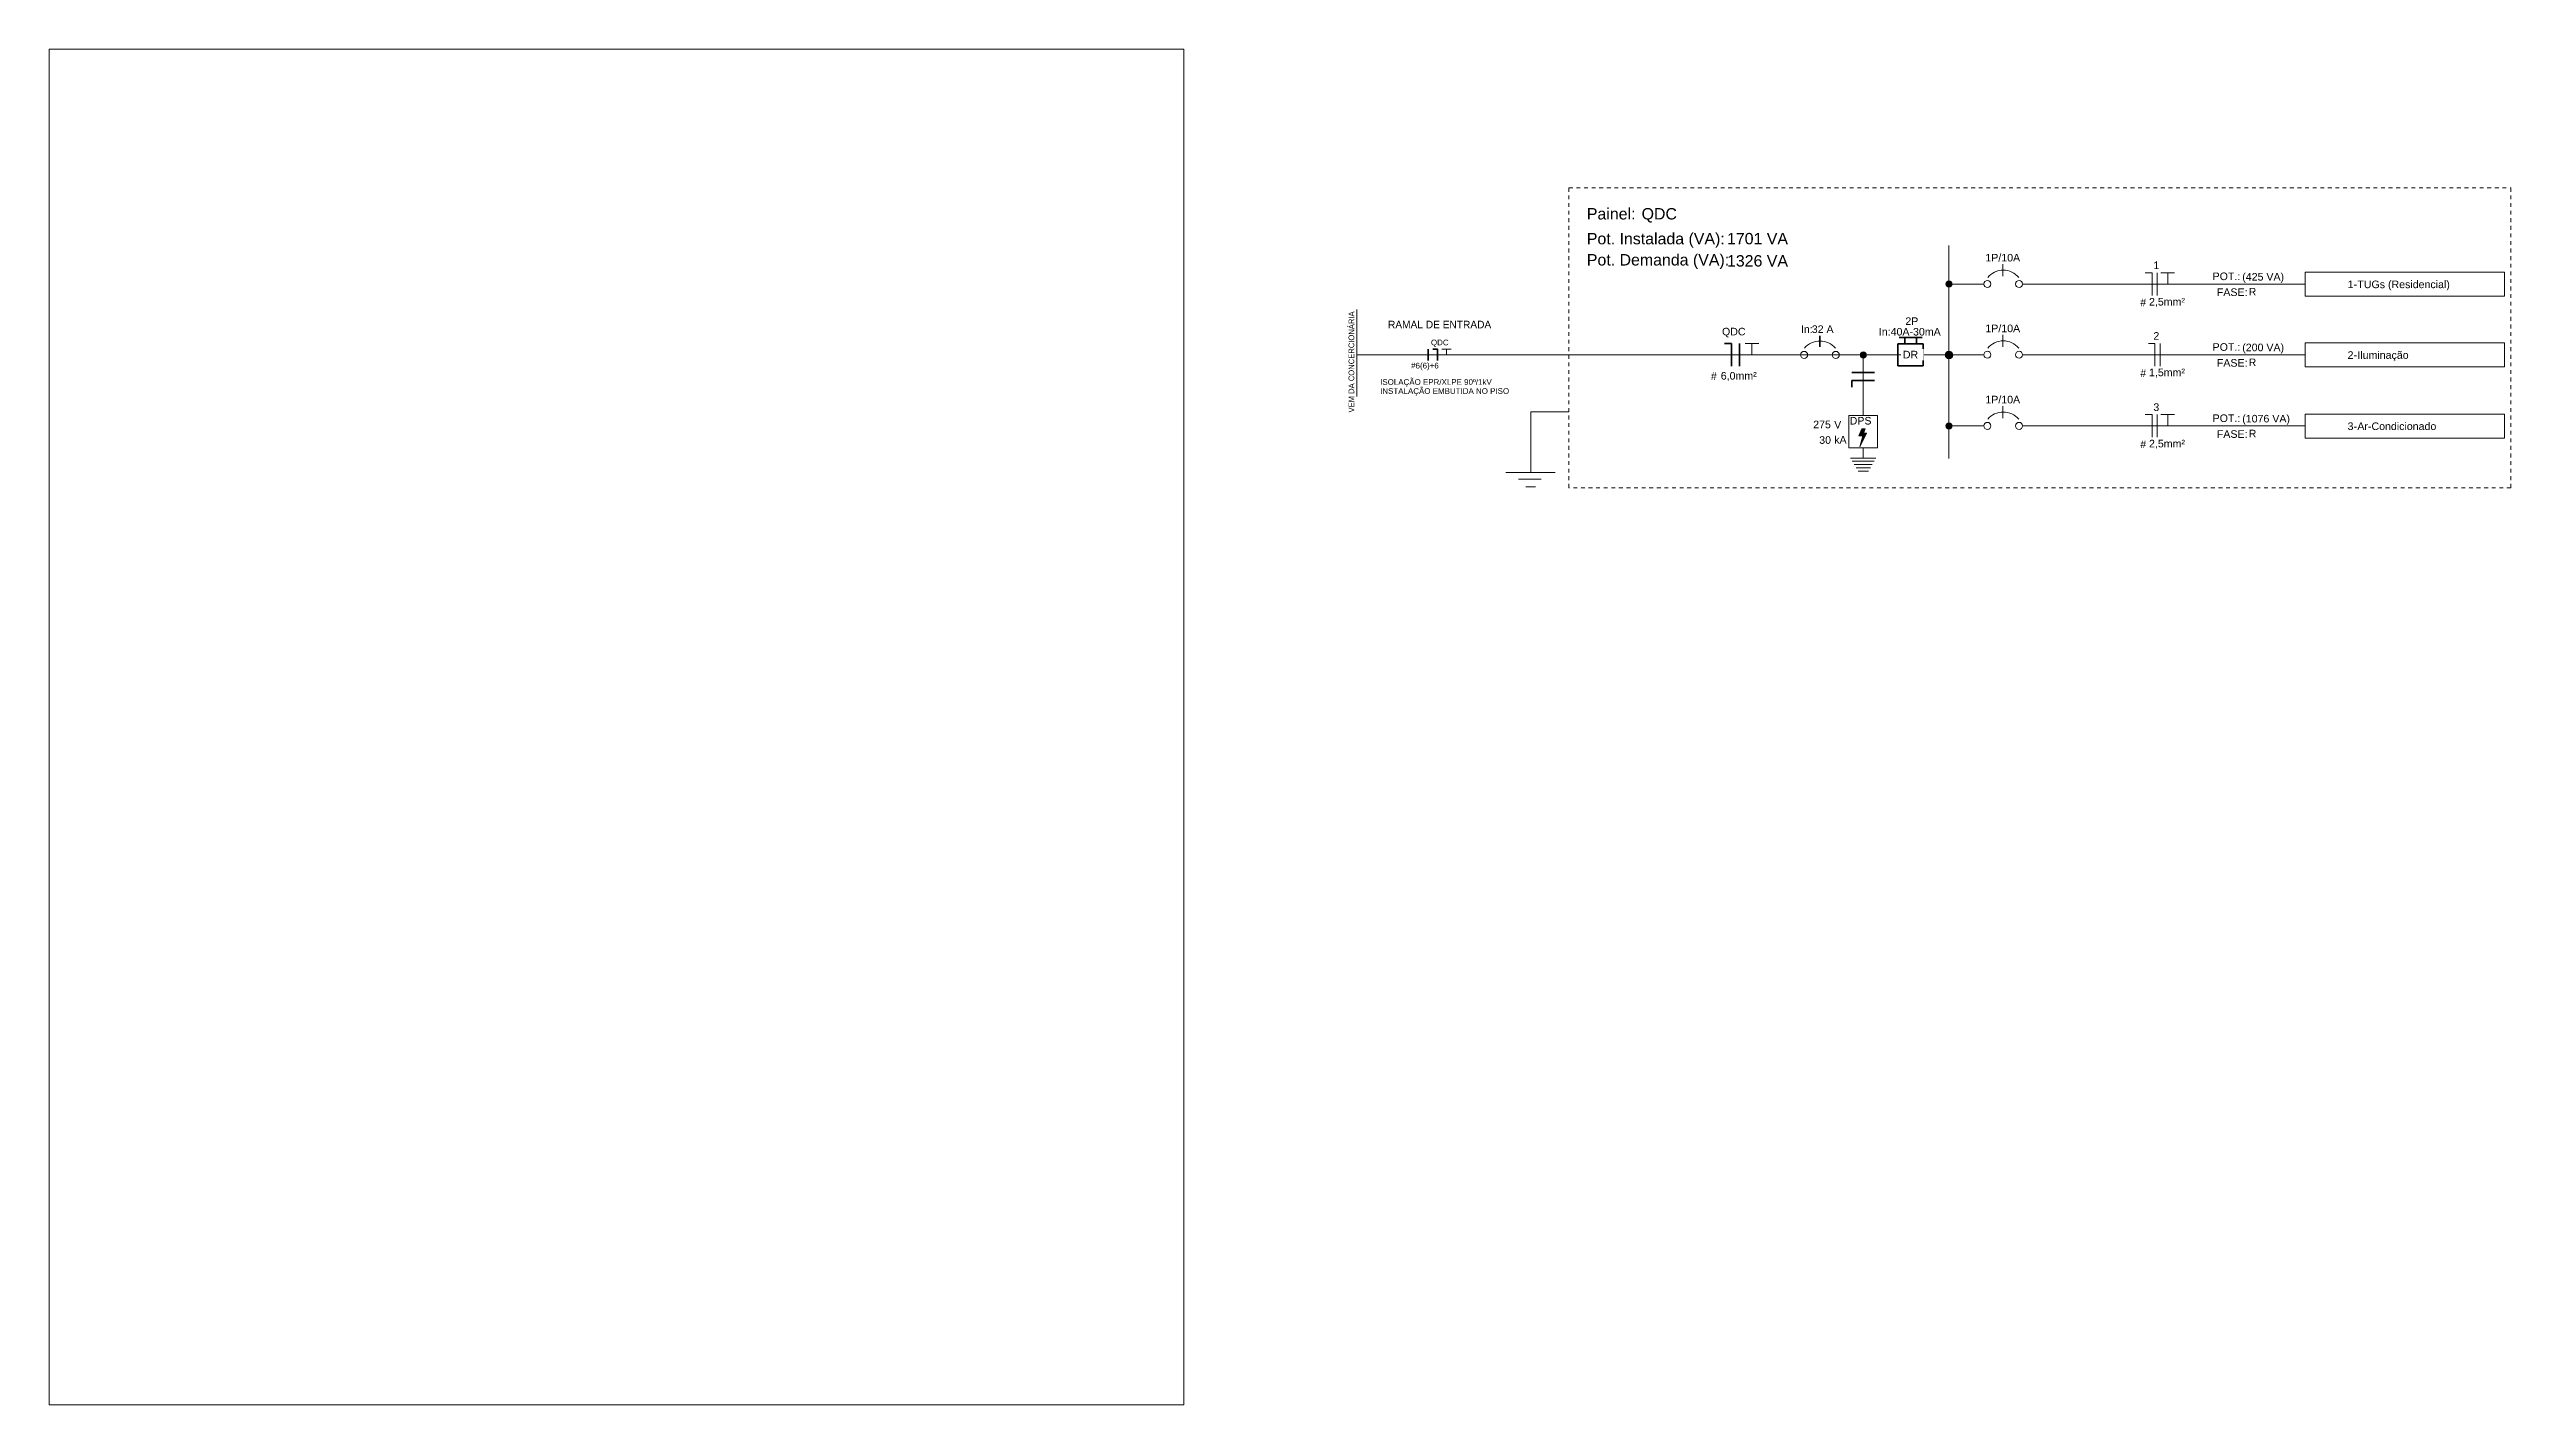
# Model space of a CAD drawing. Header units: metres. Extents: x 4 to 129, y -16 to 26.
# Drawn here: x 64.4 to 129.2, y -16.2 to 19.5 of the extents above; entities that cross this region are included whole.
import ezdxf

# ---------------------------------------------------------------- set-up
doc = ezdxf.new("R2010")
doc.units = ezdxf.units.M
doc.linetypes.add('Hidden', pattern=[0.007144, 0.004763, -0.002381])
doc.linetypes.add('Tracejada', pattern=[0.00635, 0.003175, -0.003175])
for name, color, linetype, lineweight in [('A-ANNO-NOTE', 7, 'Continuous', 9), ('A-DETL', 7, 'Continuous', 9), ('E-WIRE-IDEN', 7, 'Continuous', 9), ('G-ANNO-REFR', 7, 'Tracejada', 9), ('G-ANNO-TEXT', 7, 'Continuous', 9)]:
    doc.layers.add(name, color=color, linetype=linetype, lineweight=lineweight)
doc.styles.add('Arial_1', font='arial.ttf', dxfattribs={"height": 0.003})
doc.styles.add('Arial_2', font='arial.ttf', dxfattribs={"height": 0.3})
doc.styles.add('Arial_3', font='arial.ttf', dxfattribs={"height": 0.15})
doc.styles.add('Arial_4', font='arial.ttf', dxfattribs={"height": 0.002})
doc.styles.add('Arial_5', font='arial.ttf', dxfattribs={"height": 0.2})
doc.styles.add('Century Gothic_4', font='GOTHIC.TTF', dxfattribs={"height": 0.15})
doc.styles.add('Century Gothic_5', font='GOTHIC.TTF', dxfattribs={"height": 0.2})
picture_1 = doc.add_image_def('image2.jpg', size_in_pixel=(652, 779))

# ---------------------------------------------------------------- blocks, each defined once
blk = doc.blocks.new('Dados do Painel - Dados do Painel-3140219-PLANTA BAIXA - TÉRREO Copiar 1')
at = {"layer": 'A-ANNO-NOTE', "insert": (0.00352, 0.00408), "char_height": 0.003, "width": 0.0157932, "attachment_point": 1, "style": 'Arial_1', "bg_fill": 3, "box_fill_scale": 1.25, "bg_fill_color": 256, "bg_fill_true_color": 13158600, "bg_fill_transparency": 0}
blk.add_mtext('Painel:', dxfattribs=at)
at = {"layer": 'A-ANNO-NOTE', "insert": (0.00352, -0.00247), "char_height": 0.003, "width": 0.0448143, "attachment_point": 1, "style": 'Arial_1', "bg_fill": 3, "box_fill_scale": 1.25, "bg_fill_color": 256, "bg_fill_true_color": 13158600, "bg_fill_transparency": 0}
blk.add_mtext('Pot. Instalada (VA):', dxfattribs=at)
at = {"layer": 'A-ANNO-NOTE', "insert": (0.00352, -0.00805), "char_height": 0.003, "width": 0.0463375, "attachment_point": 1, "style": 'Arial_1', "bg_fill": 3, "box_fill_scale": 1.25, "bg_fill_color": 256, "bg_fill_true_color": 13158600, "bg_fill_transparency": 0}
blk.add_mtext('Pot. Demanda (VA):', dxfattribs=at)
blk = doc.blocks.new('OFEletrico_Condutores_Grande - OFEletrico_Condutores_Grande-8240355-PLANTA BAIXA - TÉRREO Copiar 1')
at = {"layer": 'A-ANNO-NOTE'}
blk.add_line((0, 0), (0.0084, 0), dxfattribs=at)
at = {"layer": 'A-ANNO-NOTE', "color": 1, "lineweight": 35, "true_color": 0xff0000}
for p, q in [((0.0012, -0.0015), (0.0012, 0.0015)), ((0.0012, 0.0015), (0.0012, -0.0015)), ((0.0012, 0.0015), (0.0012, -0.0015))]:
    blk.add_line(p, q, dxfattribs=at)
at = {"layer": 'A-ANNO-NOTE', "color": 5, "lineweight": 35, "true_color": 0x0000ff}
for p, q in [((0.0036, 0.0015), (0.0024, 0.0015)), ((0.0036, -0.0015), (0.0036, 0.0015))]:
    blk.add_line(p, q, dxfattribs=at)
at = {"layer": 'A-ANNO-NOTE', "color": 94, "true_color": 0x00a800}
for p, q in [((0.0048, 0.0015), (0.0072, 0.0015)), ((0.006, 0), (0.006, 0.0015))]:
    blk.add_line(p, q, dxfattribs=at)
blk = doc.blocks.new('Unifilar_QDC - 1_ FNT-3115556-PLANTA BAIXA - TÉRREO Copiar 1')
at = {"layer": 'A-ANNO-NOTE'}
h = blk.add_hatch(color=256, dxfattribs=at)
edge = h.paths.add_edge_path()
edge.add_arc((-0.00754, 0), 0.000819, 0, 180)
edge.add_arc((-0.00754, 0), 0.000819, 180, 360)
blk.add_hatch(color=256, dxfattribs=at).paths.add_polyline_path([(-0.00868, -0.02137), (-0.00794, -0.01953), (-0.00703, -0.01953), (-0.00747, -0.02061), (-0.00668, -0.02061), (-0.00843, -0.0242), (-0.00767, -0.02137)])
for p, q in [((-0.02406, 0), (-0.05617, 0)), ((-0.01386, 0), (0, 0)), ((-0.00754, 0), (-0.00754, -0.01596)), ((-0.01133, -0.02451), (-0.01133, -0.01596)), ((-0.01133, -0.01596), (-0.00376, -0.01596)), ((-0.00376, -0.01596), (-0.00376, -0.02451)), ((-0.00376, -0.02451), (-0.01133, -0.02451)), ((-0.00794, -0.01953), (-0.00868, -0.02137)), ((-0.00868, -0.02137), (-0.00767, -0.02137)), ((-0.00843, -0.0242), (-0.00668, -0.02061)), ((-0.00767, -0.02137), (-0.00843, -0.0242)), ((-0.00703, -0.01953), (-0.00794, -0.01953)), ((-0.00747, -0.02061), (-0.00703, -0.01953)), ((-0.00668, -0.02061), (-0.00747, -0.02061))]:
    blk.add_line(p, q, dxfattribs=at)
at = {"layer": 'A-ANNO-NOTE', "color": 5, "lineweight": 35, "true_color": 0x0000ff}
for p, q in [((-0.04408, 0.00299), (-0.04228, 0.00299)), ((-0.04228, 0.00299), (-0.04228, -0.00299)), ((-0.01054, -0.00673), (-0.00455, -0.00673)), ((-0.01054, -0.00853), (-0.01054, -0.00673))]:
    blk.add_line(p, q, dxfattribs=at)
at = {"layer": 'A-ANNO-NOTE', "color": 1, "lineweight": 35, "true_color": 0xff0000}
for p, q in [((-0.0402, 0.00299), (-0.0402, -0.00299)), ((-0.01896, 0.00214), (-0.01896, 0.005)), ((-0.01054, -0.00464), (-0.00455, -0.00464))]:
    blk.add_line(p, q, dxfattribs=at)
at = {"layer": 'A-ANNO-NOTE', "color": 94, "true_color": 0x00a800}
for p, q in [((-0.03868, 0.00298), (-0.03508, 0.00298)), ((-0.03688, 0.00298), (-0.03688, 0)), ((-0.00754, -0.02451), (-0.00754, -0.02721)), ((-0.01089, -0.02721), (-0.0042, -0.02721)), ((-0.01044, -0.02799), (-0.00465, -0.02799)), ((-0.00992, -0.02889), (-0.00517, -0.02889)), ((-0.0094, -0.02978), (-0.00568, -0.02978)), ((-0.00889, -0.03068), (-0.0062, -0.03068))]:
    blk.add_line(p, q, dxfattribs=at)
at = {"layer": 'A-ANNO-NOTE'}
for centre in [(-0.02313, 0), (-0.01479, 0)]:
    blk.add_circle(centre, 0.000927, dxfattribs=at)
for centre, radius, start, end in [((-0.01896, -0.0017), 0.00535, 40.01971, 139.98029), ((-0.00754, 0), 0.000819, 360, 180), ((-0.00754, 0), 0.000819, 180, 360)]:
    blk.add_arc(centre, radius, start, end, dxfattribs=at)
at = {"layer": 'A-ANNO-NOTE', "char_height": 0.002, "attachment_point": 1, "style": 'Arial_4'}
for s, insert, width in [('In:', (-0.02398, 0.00778), 0.0038481), ('#', (-0.0477, -0.00461), 0.0019241), ('V', (-0.0152, -0.0174), 0.0023249), ('DPS', (-0.01112, -0.01635), 0.007135), ('kA', (-0.0152, -0.02136), 0.0040886)]:
    blk.add_mtext(s, dxfattribs=dict(at, insert=insert, width=width))
blk = doc.blocks.new('Unifilar_IDR - 2_ IDR Bipolar-3136579-PLANTA BAIXA - TÉRREO Copiar 1')
at = {"layer": 'A-ANNO-NOTE'}
h = blk.add_hatch(color=256, dxfattribs=at)
edge = h.paths.add_edge_path()
edge.add_arc((0.01015, 0), 0.001, 90, 270)
edge.add_arc((0.01015, 0), 0.001, 270, 450)
for p, q in [((-0.00332, 0), (-0.01115, 0)), ((0.00332, 0), (0.01115, 0))]:
    blk.add_line(p, q, dxfattribs=at)
at = {"layer": 'A-ANNO-NOTE', "lineweight": 35}
for p, q in [((-0.00332, -0.00288), (-0.00332, 0.00288)), ((-0.00332, 0.00288), (0.00332, 0.00288)), ((-0.00303, 0.00455), (0.00309, 0.00455)), ((-0.00152, 0.00288), (-0.00152, 0.00455)), ((0.00154, 0.00288), (-0.00152, 0.00288)), ((0.00154, 0.00455), (0.00154, 0.00288)), ((0.00332, 0.00288), (0.00332, -0.00288)), ((0.00332, -0.00288), (-0.00332, -0.00288))]:
    blk.add_line(p, q, dxfattribs=at)
at = {"layer": 'A-ANNO-NOTE'}
for start, end in [(90, 270), (270, 90)]:
    blk.add_arc((0.01015, 0), 0.001, start, end, dxfattribs=at)
at = {"layer": 'A-ANNO-NOTE', "char_height": 0.002, "attachment_point": 1, "style": 'Arial_4', "bg_fill": 3, "box_fill_scale": 1.25, "bg_fill_color": 256, "bg_fill_true_color": 13158600, "bg_fill_transparency": 0}
for s, insert, width in [('2P', (-0.00136, 0.00989), 0.0042489), ('DR', (-0.00201, 0.00108), 0.0049705)]:
    blk.add_mtext(s, dxfattribs=dict(at, insert=insert, width=width))
blk = doc.blocks.new('Unifilar_Circuitos Terminais_Wire Tags - 1_ FN-2597630-PLANTA BAIXA - TÉRREO Copiar 1')
at = {"layer": 'E-WIRE-IDEN'}
h = blk.add_hatch(color=256, dxfattribs=at)
edge = h.paths.add_edge_path()
edge.add_arc((0, 0), 0.000819, 0, 180)
edge.add_arc((0, 0), 0.000819, 180, 360)
for p, q in [((0, -0.00863), (0, 0.01013)), ((0.09388, -0.00322), (0.09388, 0.00311)), ((0.09388, 0.00311), (0.1464, 0.00311)), ((0.1464, 0.00311), (0.1464, -0.00322)), ((0.00922, 0), (0, 0)), ((0.01942, 0), (0.09388, 0)), ((0.1464, -0.00322), (0.09388, -0.00322))]:
    blk.add_line(p, q, dxfattribs=at)
at = {"layer": 'E-WIRE-IDEN', "color": 1, "true_color": 0xff0000}
for p, q in [((0.01425, 0.00205), (0.01425, 0.00524)), ((0.05563, 0.00299), (0.05563, -0.00299))]:
    blk.add_line(p, q, dxfattribs=at)
at = {"layer": 'E-WIRE-IDEN', "color": 5, "true_color": 0x0000ff}
for p, q in [((0.05262, 0.00299), (0.05426, 0.00299)), ((0.05426, 0.00299), (0.05426, -0.00299))]:
    blk.add_line(p, q, dxfattribs=at)
at = {"layer": 'E-WIRE-IDEN'}
for centre in [(0.01015, 0), (0.01849, 0)]:
    blk.add_circle(centre, 0.000927, dxfattribs=at)
for centre, radius, start, end in [((0, 0), 0.000819, 360, 180), ((0.01432, -0.0017), 0.00535, 40.01971, 139.98029), ((0, 0), 0.000819, 180, 360)]:
    blk.add_arc(centre, radius, start, end, dxfattribs=at)
at = {"layer": 'E-WIRE-IDEN', "char_height": 0.002, "attachment_point": 1, "style": 'Arial_4', "bg_fill": 3, "box_fill_scale": 1.25, "bg_fill_color": 256, "bg_fill_true_color": 13158600, "bg_fill_transparency": 0}
for s, insert, width in [('#', (0.05042, -0.00384), 0.0019241), ('FASE:', (0.07061, -0.00115), 0.0100211)]:
    blk.add_mtext(s, dxfattribs=dict(at, insert=insert, width=width))
at = {"layer": 'E-WIRE-IDEN', "insert": (0.06949, 0.00303), "char_height": 0.002, "width": 0.0089789, "attachment_point": 1, "style": 'Arial_4', "bg_fill": 3, "box_fill_scale": 1.25, "bg_fill_color": 256, "bg_fill_true_color": 13158600, "bg_fill_transparency": 0}
blk.add_mtext('POT.:', dxfattribs=at)
blk = doc.blocks.new('Unifilar_Circuitos Terminais_Wire Tags - 2_ FNT-2597632-PLANTA BAIXA - TÉRREO Copiar 1')
at = {"layer": 'E-WIRE-IDEN'}
h = blk.add_hatch(color=256, dxfattribs=at)
edge = h.paths.add_edge_path()
edge.add_arc((0, 0), 0.000819, 0, 180)
edge.add_arc((0, 0), 0.000819, 180, 360)
for p, q in [((0, -0.00863), (0, 0.01013)), ((0.09388, -0.00322), (0.09388, 0.00311)), ((0.09388, 0.00311), (0.1464, 0.00311)), ((0.1464, 0.00311), (0.1464, -0.00322)), ((0.00922, 0), (0, 0)), ((0.01942, 0), (0.09388, 0)), ((0.1464, -0.00322), (0.09388, -0.00322))]:
    blk.add_line(p, q, dxfattribs=at)
at = {"layer": 'E-WIRE-IDEN', "color": 1, "true_color": 0xff0000}
for p, q in [((0.01425, 0.00205), (0.01425, 0.00524)), ((0.05489, 0.00299), (0.05489, -0.00299))]:
    blk.add_line(p, q, dxfattribs=at)
at = {"layer": 'E-WIRE-IDEN', "color": 5, "true_color": 0x0000ff}
for p, q in [((0.05172, 0.00299), (0.05352, 0.00299)), ((0.05352, 0.00299), (0.05352, -0.00299))]:
    blk.add_line(p, q, dxfattribs=at)
at = {"layer": 'E-WIRE-IDEN', "color": 94, "true_color": 0x00a200}
for p, q in [((0.05586, 0.00299), (0.05946, 0.00299)), ((0.05766, 0.00299), (0.05766, 0))]:
    blk.add_line(p, q, dxfattribs=at)
at = {"layer": 'E-WIRE-IDEN'}
for centre in [(0.01015, 0), (0.01849, 0)]:
    blk.add_circle(centre, 0.000927, dxfattribs=at)
for centre, radius, start, end in [((0, 0), 0.000819, 360, 180), ((0.01432, -0.0017), 0.00535, 40.01971, 139.98029), ((0, 0), 0.000819, 180, 360)]:
    blk.add_arc(centre, radius, start, end, dxfattribs=at)
at = {"layer": 'E-WIRE-IDEN', "char_height": 0.002, "attachment_point": 1, "style": 'Arial_4', "bg_fill": 3, "box_fill_scale": 1.25, "bg_fill_color": 256, "bg_fill_true_color": 13158600, "bg_fill_transparency": 0}
for s, insert, width in [('#', (0.05042, -0.00384), 0.0019241), ('FASE:', (0.07061, -0.00115), 0.0100211)]:
    blk.add_mtext(s, dxfattribs=dict(at, insert=insert, width=width))
at = {"layer": 'E-WIRE-IDEN', "insert": (0.06949, 0.00303), "char_height": 0.002, "width": 0.0089789, "attachment_point": 1, "style": 'Arial_4', "bg_fill": 3, "box_fill_scale": 1.25, "bg_fill_color": 256, "bg_fill_true_color": 13158600, "bg_fill_transparency": 0}
blk.add_mtext('POT.:', dxfattribs=at)

msp = doc.modelspace()

# ---------------------------------------------------------------- linework, layer by layer
at = {"layer": 'A-DETL', "linetype": 'Hidden'}
for p, q in [((104.416, 15.841), (129.234, 15.841)), ((104.416, 7.941), (104.416, 15.841)), ((129.234, 15.841), (129.234, 7.941)), ((129.234, 7.941), (104.416, 7.941))]:
    msp.add_line(p, q, dxfattribs=at)
at = {"layer": 'A-DETL'}
for p, q in [((98.829, 12.641), (98.829, 10.341)), ((114.447, 11.441), (98.829, 11.441))]:
    msp.add_line(p, q, dxfattribs=at)
at = {"layer": 'A-DETL', "color": 3, "lineweight": 18, "true_color": 0x00ff00}
for p, q in [((104.416, 9.941), (103.416, 9.941)), ((103.416, 9.941), (103.416, 8.341)), ((102.756, 8.341), (104.056, 8.341)), ((103.083, 8.165), (103.683, 8.165)), ((103.281, 7.968), (103.536, 7.968))]:
    msp.add_line(p, q, dxfattribs=at)

# ---------------------------------------------------------------- block references
at = {"layer": 'A-ANNO-NOTE', "xscale": 100, "yscale": 100, "zscale": 100}
for name, p in [('Dados do Painel - Dados do Painel-3140219-PLANTA BAIXA - TÉRREO Copiar 1', (104.536, 14.902)), ('Unifilar_QDC - 1_ FNT-3115556-PLANTA BAIXA - TÉRREO Copiar 1', (112.926, 11.441))]:
    msp.add_blockref(name, p, dxfattribs=at)
at = {"layer": 'A-ANNO-NOTE', "color": 1, "true_color": 0xff0000, "xscale": 100, "yscale": 100, "zscale": 100}
msp.add_blockref('OFEletrico_Condutores_Grande - OFEletrico_Condutores_Grande-8240355-PLANTA BAIXA - TÉRREO Copiar 1', (100.589, 11.441), dxfattribs=at)

# ---------------------------------------------------------------- texts
at = {"layer": 'A-ANNO-NOTE', "attachment_point": 1}
for s, insert, char_height, width, style in [('QDC', (100.78, 11.843), 0.15, 0.5692, 'Arial_3'), ('QDC', (108.449, 12.155), 0.2, 0.7616, 'Arial_5'), ('32 A', (110.815, 12.219), 0.2, 0.7135, 'Arial_5'), ('#6(6)+6', (100.258, 11.233), 0.15, 0.90591, 'Arial_3'), ('6,0mm²', (108.417, 10.99), 0.2, 1.17046, 'Arial_5'), ('275', (110.853, 9.708), 0.2, 0.57721, 'Arial_5'), ('30', (111.011, 9.297), 0.2, 0.38481, 'Arial_5')]:
    msp.add_mtext(s, dxfattribs=dict(at, insert=insert, char_height=char_height, width=width, style=style))
at = {"layer": 'G-ANNO-TEXT', "attachment_point": 1}
for s, insert, char_height, width, style in [('RAMAL DE ENTRADA', (99.648, 12.341), 0.2, 3.31097, 'Century Gothic_5'), ('ISOLAÇÃO EPR/XLPE 90º/1kV', (99.441, 10.802), 0.15, 3.59156, 'Arial_3'), ('INSTALAÇÃO EMBUTIDA NO PISO', (99.441, 10.564), 0.15, 4.13671, 'Arial_3')]:
    msp.add_mtext(s, dxfattribs=dict(at, insert=insert, char_height=char_height, width=width, style=style))

# ---------------------------------------------------------------- pictures from other files: only their frames are drawn
at = {"layer": 'G-ANNO-REFR'}
image = msp.add_image(picture_1, insert=(64.371, -16.229), size_in_units=(29.901, 35.726), dxfattribs=at)
image.dxf.flags = 7

# ---------------------------------------------------------------- next in the draw order: block references
at = {"layer": 'A-ANNO-NOTE', "xscale": 100, "yscale": 100, "zscale": 100}
msp.add_blockref('Unifilar_IDR - 2_ IDR Bipolar-3136579-PLANTA BAIXA - TÉRREO Copiar 1', (113.417, 11.441), dxfattribs=at)

# ---------------------------------------------------------------- next in the draw order: texts
at = {"layer": 'A-ANNO-NOTE', "char_height": 0.3, "attachment_point": 1, "style": 'Arial_2', "bg_fill": 3, "box_fill_scale": 1.25, "bg_fill_color": 256, "bg_fill_true_color": 13158600, "bg_fill_transparency": 0}
for s, insert, width in [('QDC', (106.331, 15.31), 1.1384), ('1701 VA', (108.581, 14.655), 1.98818)]:
    msp.add_mtext(s, dxfattribs=dict(at, insert=insert, width=width))
at = {"layer": 'G-ANNO-TEXT', "insert": (98.608, 9.923), "char_height": 0.15, "width": 3.47131, "attachment_point": 1, "rotation": 90, "style": 'Century Gothic_4', "bg_fill": 3, "box_fill_scale": 1.25, "bg_fill_color": 256, "bg_fill_true_color": 13158600, "bg_fill_transparency": 0}
msp.add_mtext('VEM DA CONCERCIONÁRIA', dxfattribs=at)

# ---------------------------------------------------------------- next in the draw order: texts
at = {"layer": 'A-ANNO-NOTE', "insert": (108.581, 14.07), "char_height": 0.3, "width": 1.98818, "attachment_point": 1, "style": 'Arial_2', "bg_fill": 3, "box_fill_scale": 1.25, "bg_fill_color": 256, "bg_fill_true_color": 13158600, "bg_fill_transparency": 0}
msp.add_mtext('1326 VA', dxfattribs=at)
at = {"layer": 'A-ANNO-NOTE', "insert": (112.582, 12.151), "char_height": 0.2, "width": 2.02025, "attachment_point": 1, "style": 'Arial_5'}
msp.add_mtext('In:40A-30mA', dxfattribs=at)

# ---------------------------------------------------------------- next in the draw order: block references
at = {"layer": 'E-WIRE-IDEN', "xscale": 99.99999999999993, "yscale": 99.99999999999993, "zscale": 99.99999999999993}
msp.add_blockref('Unifilar_Circuitos Terminais_Wire Tags - 1_ FN-2597630-PLANTA BAIXA - TÉRREO Copiar 1', (114.428, 11.446), dxfattribs=at)

# ---------------------------------------------------------------- next in the draw order: texts
at = {"layer": 'E-WIRE-IDEN', "char_height": 0.2, "attachment_point": 1, "style": 'Arial_5'}
for s, insert, width in [('1P/10A', (115.389, 12.24), 1.1384), ('2', (119.816, 12.04), 0.1924), ('(200 VA)', (122.158, 11.737), 1.36287), ('1,5mm²', (119.701, 11.079), 1.17046), ('R', (122.327, 11.344), 0.24852), ('2-', (124.934, 11.537), 0.30464), ('Iluminação', (125.191, 11.537), 1.68354)]:
    msp.add_mtext(s, dxfattribs=dict(at, insert=insert, width=width))

# ---------------------------------------------------------------- next in the draw order: block references
at = {"layer": 'E-WIRE-IDEN', "xscale": 99.99999999999993, "yscale": 99.99999999999993, "zscale": 99.99999999999993}
for p in [(114.428, 13.309), (114.428, 9.57)]:
    msp.add_blockref('Unifilar_Circuitos Terminais_Wire Tags - 2_ FNT-2597632-PLANTA BAIXA - TÉRREO Copiar 1', p, dxfattribs=at)

# ---------------------------------------------------------------- next in the draw order: texts
at = {"layer": 'E-WIRE-IDEN', "char_height": 0.2, "attachment_point": 1, "style": 'Arial_5'}
for s, insert, width in [('1P/10A', (115.389, 14.103), 1.1384), ('1', (119.816, 13.903), 0.1924), ('(425 VA)', (122.158, 13.6), 1.36287), ('R', (122.327, 13.207), 0.24852), ('1-', (124.934, 13.4), 0.30464), ('TUGs (Residencial)', (125.191, 13.4), 3.02236), ('2,5mm²', (119.701, 12.942), 1.17046), ('1P/10A', (115.389, 10.364), 1.1384), ('3', (119.816, 10.164), 0.1924), ('(1076 VA)', (122.158, 9.861), 1.55527), ('2,5mm²', (119.701, 9.203), 1.17046), ('R', (122.327, 9.468), 0.24852), ('3-', (124.934, 9.661), 0.30464), ('Ar-Condicionado', (125.191, 9.661), 2.58143)]:
    msp.add_mtext(s, dxfattribs=dict(at, insert=insert, width=width))

doc.saveas('drawing.dxf')
